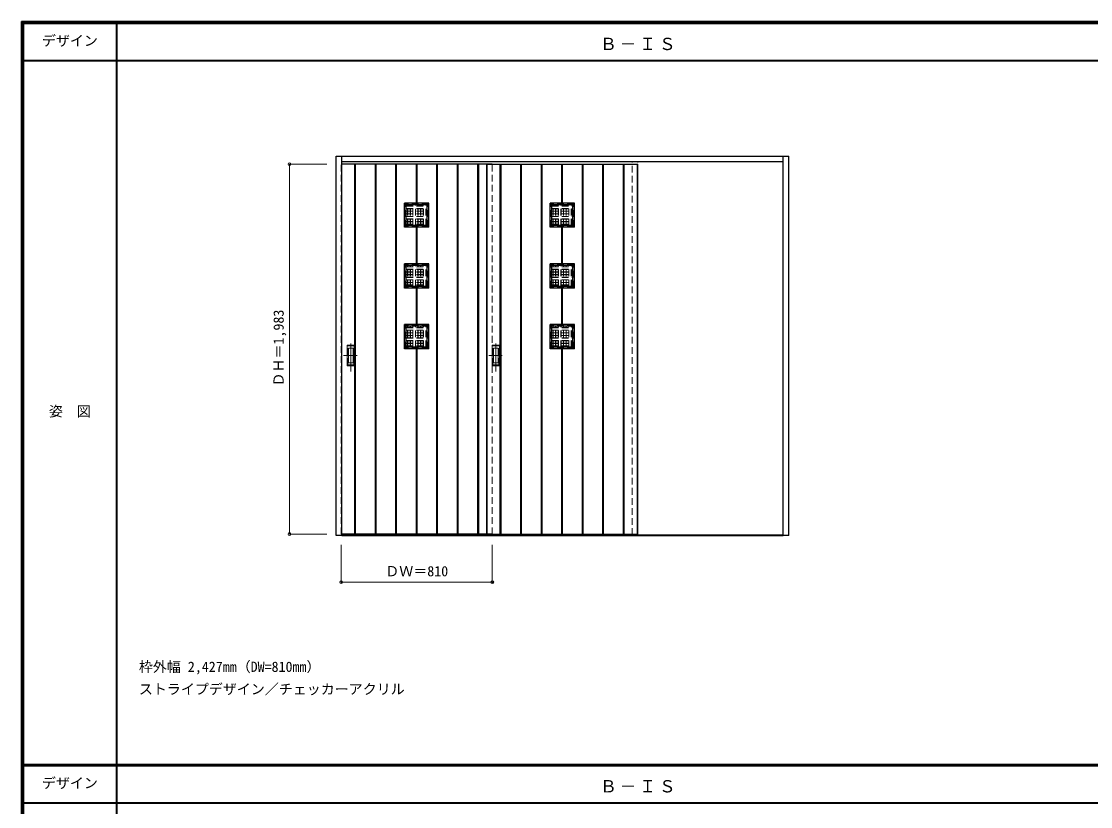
# Model space of a CAD drawing. Units: millimetres, scale not verified. Extents: x -6000 to 5700, y -4307 to 4175.
# Drawn here: x -6000 to -267, y -36 to 4175 of the extents above; entities that cross this region are included whole.
import ezdxf
from ezdxf.enums import TextEntityAlignment as Align

# ---------------------------------------------------------------- set-up
doc = ezdxf.new("R2010")
doc.units = ezdxf.units.MM
doc.header["$LTSCALE"] = 30
doc.header["$PDMODE"] = 32
doc.header["$PDSIZE"] = 15
doc.linetypes.add('CHAIN1', pattern=[8, 5, -1, 1, -1])
doc.linetypes.add('DASHED1', pattern=[1.8, 1.2, -0.6])
for name, color, linetype, lineweight in [('0-2_扉', 3, 'Continuous', 25), ('0-3_仕上げ', 3, 'Continuous', 25), ('0-4_枠', 3, 'Continuous', 25), ('0-6_引手', 7, 'Continuous', 18), ('0-A_文字', 7, 'Continuous', 18), ('0-B_寸法', 4, 'Continuous', 9), ('0-C_ハッチ', 4, 'DASHED1', 9), ('F-1_枠', 6, 'Continuous', 40), ('F-A_文字', 7, 'Continuous', 18)]:
    doc.layers.add(name, color=color, linetype=linetype, lineweight=lineweight)
doc.styles.add('ＭＳ ゴシック', font='')
doc.styles.get('ＭＳ ゴシック').set_extended_font_data('MS Gothic')

msp = doc.modelspace()

# ---------------------------------------------------------------- linework, layer by layer
at = {"layer": '0-2_扉', "color": 4, "linetype": 'DASHED1', "lineweight": 9}
for p, q in [((-4285, 1426), (-4285, 3409)), ((-4282, 3409), (-4285, 3409)), ((-3475, 1426), (-3475, 3409)), ((-2725, 1421), (-2725, 3423)), ((-2695, 1421), (-2695, 3423)), ((-4285, 1426), (-4282, 1426))]:
    msp.add_line(p, q, dxfattribs=at)
at = {"layer": '0-2_扉'}
for p, q in [((-3475, 3409), (-4282, 3409)), ((-3475, 3409), (-3505, 3409)), ((-3505, 3409), (-2695, 3409)), ((-3475, 1426), (-4282, 1426)), ((-3475, 1426), (-3505, 1426)), ((-3505, 1426), (-2695, 1426)), ((-3505, 1418), (-3475, 1418))]:
    msp.add_line(p, q, dxfattribs=at)
at = {"layer": '0-3_仕上げ'}
for p, q in [((-4212, 1426), (-4212, 3409)), ((-4208, 1426), (-4208, 3409)), ((-4102, 1426), (-4102, 3409)), ((-4098, 1426), (-4098, 3409)), ((-3992, 1426), (-3992, 3409)), ((-3988, 1426), (-3988, 3409)), ((-3882, 3201), (-3882, 3409)), ((-3878, 3201), (-3878, 3409)), ((-3772, 1426), (-3772, 3409)), ((-3768, 1426), (-3768, 3409)), ((-3662, 1426), (-3662, 3409)), ((-3658, 1426), (-3658, 3409)), ((-3552, 1426), (-3552, 3409)), ((-3548, 1426), (-3548, 3409)), ((-3505, 1426), (-3505, 3409)), ((-3503, 1426), (-3503, 3409)), ((-3432, 1426), (-3432, 3409)), ((-3428, 1426), (-3428, 3409)), ((-3322, 1426), (-3322, 3409)), ((-3318, 1426), (-3318, 3409)), ((-3212, 1426), (-3212, 3409)), ((-3208, 1426), (-3208, 3409)), ((-3102, 3201), (-3102, 3409)), ((-3098, 3201), (-3098, 3409)), ((-2992, 1426), (-2992, 3409)), ((-2988, 1426), (-2988, 3409)), ((-2882, 1426), (-2882, 3409)), ((-2878, 1426), (-2878, 3409)), ((-2772, 1426), (-2772, 3409)), ((-2768, 1426), (-2768, 3409)), ((-2697, 1426), (-2697, 3409)), ((-2695, 1426), (-2695, 3409)), ((-3815, 3201), (-3945, 3201)), ((-3945, 3071), (-3945, 3201)), ((-3945, 3201), (-3936, 3192)), ((-3824, 3192), (-3936, 3192)), ((-3936, 3080), (-3936, 3192)), ((-3824, 3192), (-3815, 3201)), ((-3824, 3080), (-3824, 3192)), ((-3815, 3071), (-3815, 3201)), ((-3035, 3201), (-3165, 3201)), ((-3165, 3071), (-3165, 3201)), ((-3165, 3201), (-3156, 3192)), ((-3044, 3192), (-3156, 3192)), ((-3156, 3080), (-3156, 3192)), ((-3044, 3192), (-3035, 3201)), ((-3044, 3080), (-3044, 3192)), ((-3035, 3071), (-3035, 3201)), ((-3815, 3071), (-3945, 3071)), ((-3882, 2875), (-3882, 3071)), ((-3878, 2875), (-3878, 3071)), ((-3824, 3080), (-3815, 3071)), ((-3035, 3071), (-3165, 3071)), ((-3102, 2875), (-3102, 3071)), ((-3098, 2875), (-3098, 3071)), ((-3044, 3080), (-3035, 3071)), ((-3815, 2875), (-3945, 2875)), ((-3945, 2745), (-3945, 2875)), ((-3945, 2875), (-3936, 2866)), ((-3824, 2866), (-3815, 2875)), ((-3815, 2745), (-3815, 2875)), ((-3035, 2875), (-3165, 2875)), ((-3165, 2745), (-3165, 2875)), ((-3165, 2875), (-3156, 2866)), ((-3044, 2866), (-3035, 2875)), ((-3035, 2745), (-3035, 2875)), ((-3824, 2866), (-3936, 2866)), ((-3936, 2754), (-3936, 2866)), ((-3824, 2754), (-3824, 2866)), ((-3044, 2866), (-3156, 2866)), ((-3156, 2754), (-3156, 2866)), ((-3044, 2754), (-3044, 2866)), ((-3824, 2754), (-3815, 2745)), ((-3044, 2754), (-3035, 2745)), ((-3815, 2745), (-3945, 2745)), ((-3882, 2549), (-3882, 2745)), ((-3878, 2549), (-3878, 2745)), ((-3035, 2745), (-3165, 2745)), ((-3102, 2549), (-3102, 2745)), ((-3098, 2549), (-3098, 2745)), ((-3815, 2549), (-3945, 2549)), ((-3945, 2419), (-3945, 2549)), ((-3945, 2549), (-3936, 2540)), ((-3824, 2540), (-3936, 2540)), ((-3936, 2428), (-3936, 2540)), ((-3824, 2540), (-3815, 2549)), ((-3824, 2428), (-3824, 2540)), ((-3815, 2419), (-3815, 2549)), ((-3035, 2549), (-3165, 2549)), ((-3165, 2419), (-3165, 2549)), ((-3165, 2549), (-3156, 2540)), ((-3044, 2540), (-3156, 2540)), ((-3156, 2428), (-3156, 2540)), ((-3044, 2540), (-3035, 2549)), ((-3044, 2428), (-3044, 2540)), ((-3035, 2419), (-3035, 2549)), ((-3815, 2419), (-3945, 2419)), ((-3882, 1426), (-3882, 2419)), ((-3878, 1426), (-3878, 2419)), ((-3824, 2428), (-3815, 2419)), ((-3035, 2419), (-3165, 2419)), ((-3102, 1426), (-3102, 2419)), ((-3098, 1426), (-3098, 2419)), ((-3044, 2428), (-3035, 2419))]:
    msp.add_line(p, q, dxfattribs=at)
at = {"layer": '0-3_仕上げ', "color": 7, "lineweight": 18}
for p, q in [((-4210, 1426), (-4210, 3409)), ((-4100, 1426), (-4100, 3409)), ((-3990, 1426), (-3990, 3409)), ((-3880, 3201), (-3880, 3409)), ((-3770, 1426), (-3770, 3409)), ((-3660, 1426), (-3660, 3409)), ((-3550, 1426), (-3550, 3409)), ((-3430, 1426), (-3430, 3409)), ((-3320, 1426), (-3320, 3409)), ((-3210, 1426), (-3210, 3409)), ((-3100, 3201), (-3100, 3409)), ((-2990, 1426), (-2990, 3409)), ((-2880, 1426), (-2880, 3409)), ((-2770, 1426), (-2770, 3409)), ((-3880, 2875), (-3880, 3071)), ((-3100, 2875), (-3100, 3071)), ((-3880, 2549), (-3880, 2745)), ((-3100, 2549), (-3100, 2745)), ((-3880, 1426), (-3880, 2419)), ((-3100, 1426), (-3100, 2419))]:
    msp.add_line(p, q, dxfattribs=at)
at = {"layer": '0-3_仕上げ', "linetype": 'DASHED1'}
for p, q in [((-3817, 3199), (-3943, 3199)), ((-3817, 3073), (-3817, 3199)), ((-3037, 3199), (-3163, 3199)), ((-3037, 3073), (-3037, 3199)), ((-3817, 2873), (-3943, 2873)), ((-3817, 2747), (-3817, 2873)), ((-3037, 2873), (-3163, 2873)), ((-3037, 2747), (-3037, 2873)), ((-3817, 2547), (-3943, 2547)), ((-3817, 2421), (-3817, 2547)), ((-3037, 2547), (-3163, 2547)), ((-3037, 2421), (-3037, 2547))]:
    msp.add_line(p, q, dxfattribs=at)
for points in [[(-3817, 3073), (-3943, 3073), (-3943, 3199)], [(-3037, 3073), (-3163, 3073), (-3163, 3199)], [(-3817, 2747), (-3943, 2747), (-3943, 2873)], [(-3037, 2747), (-3163, 2747), (-3163, 2873)], [(-3817, 2421), (-3943, 2421), (-3943, 2547)], [(-3037, 2421), (-3163, 2421), (-3163, 2547)]]:
    msp.add_lwpolyline(points, dxfattribs=at)
at = {"layer": '0-3_仕上げ'}
for points in [[(-3824, 3080), (-3936, 3080), (-3945, 3071)], [(-3044, 3080), (-3156, 3080), (-3165, 3071)], [(-3824, 2754), (-3936, 2754), (-3945, 2745)], [(-3044, 2754), (-3156, 2754), (-3165, 2745)], [(-3824, 2428), (-3936, 2428), (-3945, 2419)], [(-3044, 2428), (-3156, 2428), (-3165, 2419)]]:
    msp.add_lwpolyline(points, dxfattribs=at)
at = {"layer": '0-4_枠'}
for p, q in [((-4312, 3453), (-1885, 3453)), ((-4282, 1418), (-4282, 3453)), ((-1915, 1418), (-1915, 3453)), ((-1885, 1418), (-1885, 3453)), ((-4282, 3423), (-1915, 3423)), ((-4282, 1421), (-1915, 1421)), ((-4282, 1418), (-1915, 1418)), ((-1885, 1418), (-1915, 1418))]:
    msp.add_line(p, q, dxfattribs=at)
msp.add_lwpolyline([(-4282, 1418), (-4312, 1418), (-4312, 3453)], dxfattribs=at)
at = {"layer": '0-6_引手', "linetype": 'CHAIN1'}
for p, q in [((-4234, 2298.27), (-4234, 2469.12)), ((-3456, 2298.27), (-3456, 2469.12)), ((-4272.07, 2383.5), (-4199.56, 2383.5)), ((-3494.07, 2383.5), (-3421.56, 2383.5))]:
    msp.add_line(p, q, dxfattribs=at)
at = {"layer": '0-6_引手'}
for p, q in [((-4253, 2438.5), (-4215, 2438.5)), ((-4253, 2328.5), (-4253, 2438.5)), ((-4246.5, 2422.5), (-4221.5, 2422.5)), ((-4246.5, 2344.5), (-4246.5, 2422.5)), ((-4221.5, 2344.5), (-4221.5, 2422.5)), ((-4215, 2328.5), (-4215, 2438.5)), ((-3475, 2438.5), (-3437, 2438.5)), ((-3475, 2328.5), (-3475, 2438.5)), ((-3468.5, 2422.5), (-3443.5, 2422.5)), ((-3468.5, 2344.5), (-3468.5, 2422.5)), ((-3443.5, 2344.5), (-3443.5, 2422.5)), ((-3437, 2328.5), (-3437, 2438.5)), ((-4253, 2328.5), (-4215, 2328.5)), ((-4246.5, 2344.5), (-4221.5, 2344.5)), ((-3475, 2328.5), (-3437, 2328.5)), ((-3468.5, 2344.5), (-3443.5, 2344.5))]:
    msp.add_line(p, q, dxfattribs=at)
at = {"layer": '0-6_引手', "linetype": 'DASHED1'}
for p, q in [((-4218, 2332.5), (-4218, 2434.5)), ((-3440, 2332.5), (-3440, 2434.5)), ((-4250, 2332.5), (-4218, 2332.5)), ((-3472, 2332.5), (-3440, 2332.5))]:
    msp.add_line(p, q, dxfattribs=at)
for points in [[(-4250, 2332.5), (-4250, 2434.5), (-4218, 2434.5)], [(-3472, 2332.5), (-3472, 2434.5), (-3440, 2434.5)]]:
    msp.add_lwpolyline(points, dxfattribs=at)
at = {"layer": '0-B_寸法'}
for p, q in [((-4562, 3409), (-4362, 3409)), ((-4562, 3409), (-4562, 1426)), ((-4562, 1426), (-4362, 1426)), ((-4285, 1168), (-4285, 1368)), ((-3475, 1168), (-3475, 1368)), ((-4285, 1168), (-3475, 1168))]:
    msp.add_line(p, q, dxfattribs=at)
at = {"layer": '0-B_寸法', "color": 7}
for p in [(-4562, 3409), (-4562, 1426), (-4285, 1168), (-3475, 1168)]:
    msp.add_point(p, dxfattribs=at)
at = {"layer": '0-C_ハッチ'}
for p, q in [((-3936, 3185.5), (-3824, 3185.5)), ((-3936, 3184.5), (-3824, 3184.5)), ((-3936, 3171.5), (-3824, 3171.5)), ((-3936, 3170.5), (-3824, 3170.5)), ((-3936, 3157.5), (-3824, 3157.5)), ((-3936, 3156.5), (-3824, 3156.5)), ((-3929.5, 3080), (-3929.5, 3192)), ((-3928.5, 3080), (-3928.5, 3192)), ((-3915.5, 3080), (-3915.5, 3192)), ((-3914.5, 3080), (-3914.5, 3192)), ((-3901.5, 3080), (-3901.5, 3192)), ((-3900.5, 3080), (-3900.5, 3192)), ((-3887.5, 3080), (-3887.5, 3192)), ((-3886.5, 3080), (-3886.5, 3192)), ((-3873.5, 3080), (-3873.5, 3192)), ((-3872.5, 3080), (-3872.5, 3192)), ((-3859.5, 3080), (-3859.5, 3192)), ((-3858.5, 3080), (-3858.5, 3192)), ((-3845.5, 3080), (-3845.5, 3192)), ((-3844.5, 3080), (-3844.5, 3192)), ((-3831.5, 3080), (-3831.5, 3192)), ((-3830.5, 3080), (-3830.5, 3192)), ((-3156, 3185.5), (-3044, 3185.5)), ((-3156, 3184.5), (-3044, 3184.5)), ((-3156, 3171.5), (-3044, 3171.5)), ((-3156, 3170.5), (-3044, 3170.5)), ((-3156, 3157.5), (-3044, 3157.5)), ((-3156, 3156.5), (-3044, 3156.5)), ((-3149.5, 3080), (-3149.5, 3192)), ((-3148.5, 3080), (-3148.5, 3192)), ((-3135.5, 3080), (-3135.5, 3192)), ((-3134.5, 3080), (-3134.5, 3192)), ((-3121.5, 3080), (-3121.5, 3192)), ((-3120.5, 3080), (-3120.5, 3192)), ((-3107.5, 3080), (-3107.5, 3192)), ((-3106.5, 3080), (-3106.5, 3192)), ((-3093.5, 3080), (-3093.5, 3192)), ((-3092.5, 3080), (-3092.5, 3192)), ((-3079.5, 3080), (-3079.5, 3192)), ((-3078.5, 3080), (-3078.5, 3192)), ((-3065.5, 3080), (-3065.5, 3192)), ((-3064.5, 3080), (-3064.5, 3192)), ((-3051.5, 3080), (-3051.5, 3192)), ((-3050.5, 3080), (-3050.5, 3192)), ((-3936, 3143.5), (-3824, 3143.5)), ((-3936, 3142.5), (-3824, 3142.5)), ((-3936, 3129.5), (-3824, 3129.5)), ((-3936, 3128.5), (-3824, 3128.5)), ((-3936, 3115.5), (-3824, 3115.5)), ((-3936, 3114.5), (-3824, 3114.5)), ((-3936, 3101.5), (-3824, 3101.5)), ((-3936, 3100.5), (-3824, 3100.5)), ((-3156, 3143.5), (-3044, 3143.5)), ((-3156, 3142.5), (-3044, 3142.5)), ((-3156, 3129.5), (-3044, 3129.5)), ((-3156, 3128.5), (-3044, 3128.5)), ((-3156, 3115.5), (-3044, 3115.5)), ((-3156, 3114.5), (-3044, 3114.5)), ((-3156, 3101.5), (-3044, 3101.5)), ((-3156, 3100.5), (-3044, 3100.5)), ((-3936, 3087.5), (-3824, 3087.5)), ((-3936, 3086.5), (-3824, 3086.5)), ((-3156, 3087.5), (-3044, 3087.5)), ((-3156, 3086.5), (-3044, 3086.5)), ((-3936, 2859.5), (-3824, 2859.5)), ((-3936, 2858.5), (-3824, 2858.5)), ((-3936, 2845.5), (-3824, 2845.5)), ((-3936, 2844.5), (-3824, 2844.5)), ((-3936, 2831.5), (-3824, 2831.5)), ((-3936, 2830.5), (-3824, 2830.5)), ((-3936, 2817.5), (-3824, 2817.5)), ((-3936, 2816.5), (-3824, 2816.5)), ((-3929.5, 2754), (-3929.5, 2866)), ((-3928.5, 2754), (-3928.5, 2866)), ((-3915.5, 2754), (-3915.5, 2866)), ((-3914.5, 2754), (-3914.5, 2866)), ((-3901.5, 2754), (-3901.5, 2866)), ((-3900.5, 2754), (-3900.5, 2866)), ((-3887.5, 2754), (-3887.5, 2866)), ((-3886.5, 2754), (-3886.5, 2866)), ((-3873.5, 2754), (-3873.5, 2866)), ((-3872.5, 2754), (-3872.5, 2866)), ((-3859.5, 2754), (-3859.5, 2866)), ((-3858.5, 2754), (-3858.5, 2866)), ((-3845.5, 2754), (-3845.5, 2866)), ((-3844.5, 2754), (-3844.5, 2866)), ((-3831.5, 2754), (-3831.5, 2866)), ((-3830.5, 2754), (-3830.5, 2866)), ((-3156, 2859.5), (-3044, 2859.5)), ((-3156, 2858.5), (-3044, 2858.5)), ((-3156, 2845.5), (-3044, 2845.5)), ((-3156, 2844.5), (-3044, 2844.5)), ((-3156, 2831.5), (-3044, 2831.5)), ((-3156, 2830.5), (-3044, 2830.5)), ((-3156, 2817.5), (-3044, 2817.5)), ((-3156, 2816.5), (-3044, 2816.5)), ((-3149.5, 2754), (-3149.5, 2866)), ((-3148.5, 2754), (-3148.5, 2866)), ((-3135.5, 2754), (-3135.5, 2866)), ((-3134.5, 2754), (-3134.5, 2866)), ((-3121.5, 2754), (-3121.5, 2866)), ((-3120.5, 2754), (-3120.5, 2866)), ((-3107.5, 2754), (-3107.5, 2866)), ((-3106.5, 2754), (-3106.5, 2866)), ((-3093.5, 2754), (-3093.5, 2866)), ((-3092.5, 2754), (-3092.5, 2866)), ((-3079.5, 2754), (-3079.5, 2866)), ((-3078.5, 2754), (-3078.5, 2866)), ((-3065.5, 2754), (-3065.5, 2866)), ((-3064.5, 2754), (-3064.5, 2866)), ((-3051.5, 2754), (-3051.5, 2866)), ((-3050.5, 2754), (-3050.5, 2866)), ((-3936, 2803.5), (-3824, 2803.5)), ((-3936, 2802.5), (-3824, 2802.5)), ((-3936, 2789.5), (-3824, 2789.5)), ((-3936, 2788.5), (-3824, 2788.5)), ((-3936, 2775.5), (-3824, 2775.5)), ((-3936, 2774.5), (-3824, 2774.5)), ((-3936, 2761.5), (-3824, 2761.5)), ((-3936, 2760.5), (-3824, 2760.5)), ((-3156, 2803.5), (-3044, 2803.5)), ((-3156, 2802.5), (-3044, 2802.5)), ((-3156, 2789.5), (-3044, 2789.5)), ((-3156, 2788.5), (-3044, 2788.5)), ((-3156, 2775.5), (-3044, 2775.5)), ((-3156, 2774.5), (-3044, 2774.5)), ((-3156, 2761.5), (-3044, 2761.5)), ((-3156, 2760.5), (-3044, 2760.5)), ((-3936, 2533.5), (-3824, 2533.5)), ((-3936, 2532.5), (-3824, 2532.5)), ((-3929.5, 2428), (-3929.5, 2540)), ((-3928.5, 2428), (-3928.5, 2540)), ((-3915.5, 2428), (-3915.5, 2540)), ((-3914.5, 2428), (-3914.5, 2540)), ((-3901.5, 2428), (-3901.5, 2540)), ((-3900.5, 2428), (-3900.5, 2540)), ((-3887.5, 2428), (-3887.5, 2540)), ((-3886.5, 2428), (-3886.5, 2540)), ((-3873.5, 2428), (-3873.5, 2540)), ((-3872.5, 2428), (-3872.5, 2540)), ((-3859.5, 2428), (-3859.5, 2540)), ((-3858.5, 2428), (-3858.5, 2540)), ((-3845.5, 2428), (-3845.5, 2540)), ((-3844.5, 2428), (-3844.5, 2540)), ((-3831.5, 2428), (-3831.5, 2540)), ((-3830.5, 2428), (-3830.5, 2540)), ((-3156, 2533.5), (-3044, 2533.5)), ((-3156, 2532.5), (-3044, 2532.5)), ((-3149.5, 2428), (-3149.5, 2540)), ((-3148.5, 2428), (-3148.5, 2540)), ((-3135.5, 2428), (-3135.5, 2540)), ((-3134.5, 2428), (-3134.5, 2540)), ((-3121.5, 2428), (-3121.5, 2540)), ((-3120.5, 2428), (-3120.5, 2540)), ((-3107.5, 2428), (-3107.5, 2540)), ((-3106.5, 2428), (-3106.5, 2540)), ((-3093.5, 2428), (-3093.5, 2540)), ((-3092.5, 2428), (-3092.5, 2540)), ((-3079.5, 2428), (-3079.5, 2540)), ((-3078.5, 2428), (-3078.5, 2540)), ((-3065.5, 2428), (-3065.5, 2540)), ((-3064.5, 2428), (-3064.5, 2540)), ((-3051.5, 2428), (-3051.5, 2540)), ((-3050.5, 2428), (-3050.5, 2540)), ((-3936, 2519.5), (-3824, 2519.5)), ((-3936, 2518.5), (-3824, 2518.5)), ((-3936, 2505.5), (-3824, 2505.5)), ((-3936, 2504.5), (-3824, 2504.5)), ((-3936, 2491.5), (-3824, 2491.5)), ((-3936, 2490.5), (-3824, 2490.5)), ((-3936, 2477.5), (-3824, 2477.5)), ((-3936, 2476.5), (-3824, 2476.5)), ((-3156, 2519.5), (-3044, 2519.5)), ((-3156, 2518.5), (-3044, 2518.5)), ((-3156, 2505.5), (-3044, 2505.5)), ((-3156, 2504.5), (-3044, 2504.5)), ((-3156, 2491.5), (-3044, 2491.5)), ((-3156, 2490.5), (-3044, 2490.5)), ((-3156, 2477.5), (-3044, 2477.5)), ((-3156, 2476.5), (-3044, 2476.5)), ((-3936, 2463.5), (-3824, 2463.5)), ((-3936, 2462.5), (-3824, 2462.5)), ((-3936, 2449.5), (-3824, 2449.5)), ((-3936, 2448.5), (-3824, 2448.5)), ((-3936, 2435.5), (-3824, 2435.5)), ((-3936, 2434.5), (-3824, 2434.5)), ((-3156, 2463.5), (-3044, 2463.5)), ((-3156, 2462.5), (-3044, 2462.5)), ((-3156, 2449.5), (-3044, 2449.5)), ((-3156, 2448.5), (-3044, 2448.5)), ((-3156, 2435.5), (-3044, 2435.5)), ((-3156, 2434.5), (-3044, 2434.5))]:
    msp.add_line(p, q, dxfattribs=at)
at = {"layer": 'F-1_枠'}
for p, q in [((-6000, 4175), (5700, 4175)), ((-6000, 4175), (-6000, -4205)), ((-6000, 4170), (5700, 4170)), ((-6000, 4165), (5700, 4165)), ((-5995, 4175), (-5995, -4205)), ((-5990, 4175), (-5990, -4205)), ((-5490, 4175), (-5490, -3790)), ((-6000, 3965), (5700, 3965)), ((-6000, 190.5), (5700, 190.5)), ((-6000, 187.5), (5700, 187.5)), ((-6000, 184.5), (5700, 184.5)), ((-6000, -15.5), (5700, -15.5))]:
    msp.add_line(p, q, dxfattribs=at)

# ---------------------------------------------------------------- texts
at = {"layer": '0-A_文字', "style": 'ＭＳ ゴシック'}
for s, p in [('枠外幅 2,427mm（DW=810mm）', (-5370, 670.5)), ('ストライプデザイン／チェッカーアクリル', (-5370, 550.5))]:
    msp.add_text(s, height=54.99, dxfattribs=at).set_placement(p, align=Align.BOTTOM_LEFT)
at = {"layer": '0-A_文字', "char_height": 65.98, "attachment_point": 7, "style": 'ＭＳ ゴシック'}
for insert in [(-2897.5, 4020), (-2897.5, 39.5)]:
    msp.add_mtext('\\T1.17;Ｂ－ＩＳ', dxfattribs=dict(at, insert=insert))
at = {"layer": '0-B_寸法', "color": 7, "style": 'ＭＳ ゴシック'}
msp.add_text('ＤＨ＝1,983', height=54.99, rotation=90, dxfattribs=at).set_placement((-4577, 2217.25), align=Align.BOTTOM_LEFT)
msp.add_text('ＤＷ＝810', height=54.99, dxfattribs=at).set_placement((-4048.75, 1183), align=Align.BOTTOM_LEFT)
at = {"layer": 'F-A_文字', "style": 'ＭＳ ゴシック'}
for s, p in [('デザイン', (-5890, 4027.5)), ('姿\u3000図', (-5852.5, 2040.25)), ('デザイン', (-5890, 47))]:
    msp.add_text(s, height=54.99, dxfattribs=at).set_placement(p, align=Align.BOTTOM_LEFT)

doc.saveas('drawing.dxf')
